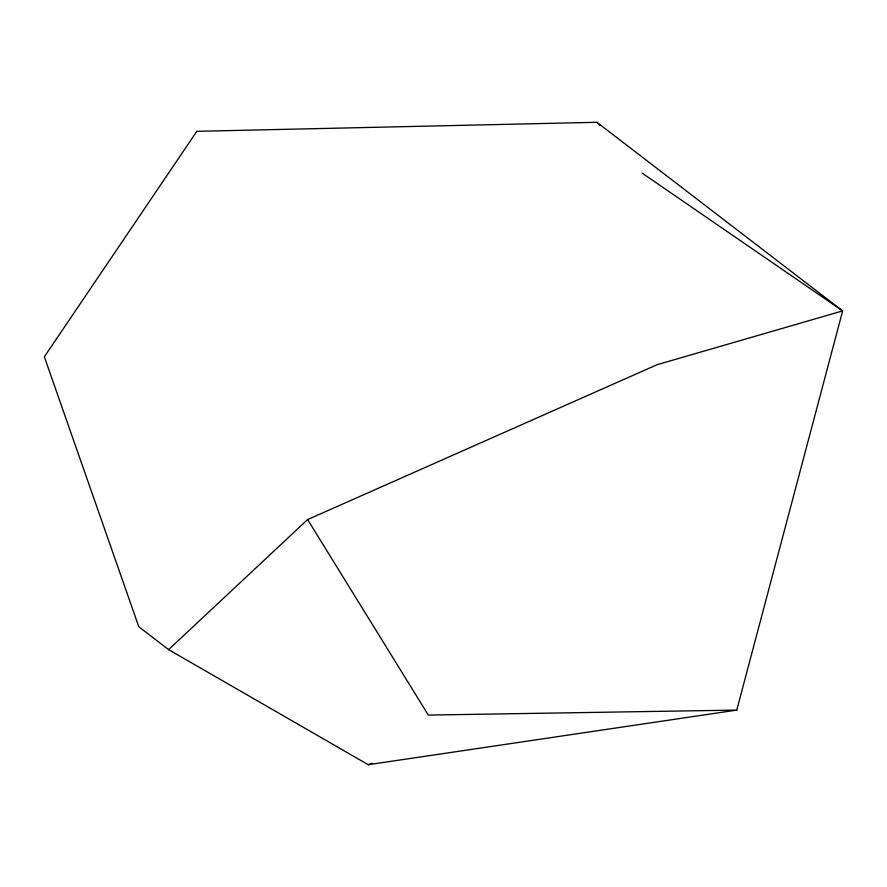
<?xml version="1.0" encoding="UTF-8"?>
<svg xmlns="http://www.w3.org/2000/svg" width="887" height="887" viewBox="0 0 887 887"><rect width="100%" height="100%" fill="white"/><g stroke="black" fill="none" stroke-linecap="round" stroke-linejoin="round"><path stroke-width="1.33" d="M736.764 710.088L842.65 310.893L596.896 122.295L196.825 131.331L44.35 356.807L138.793 626.743L168.608 649.628L368.227 764.705L736.764 710.088L428.332 715.077L307.623 519.571L657.012 364.734L842.65 310.893L642.044 173.065M168.608 649.628L307.623 519.571M368.227 764.705L372.108 763.252M596.896 122.295L599.69 125.377"/></g></svg>
